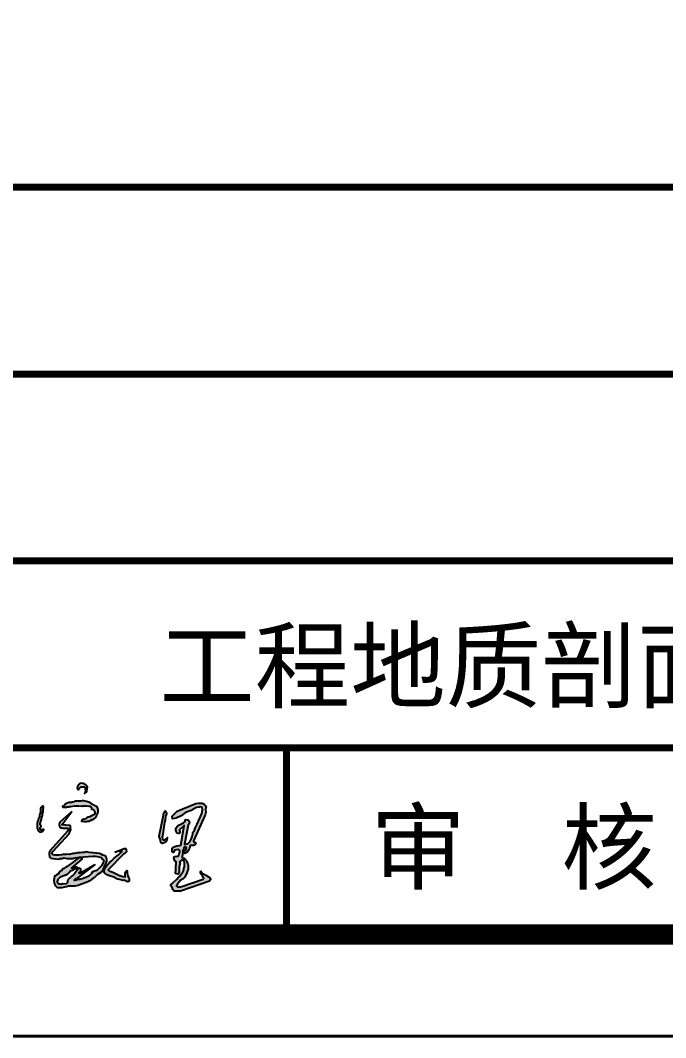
# Model space of a CAD drawing. Header units: millimetres. Extents: x -255 to 9196, y 129 to 426.
# Drawn here: x 4739.5 to 4771.3, y 129.3 to 179.3 of the extents above; entities that cross this region are included whole.
import ezdxf
from ezdxf.enums import TextEntityAlignment as Align

# ---------------------------------------------------------------- set-up
doc = ezdxf.new("R2010")
doc.units = ezdxf.units.MM
doc.layers.add('不打印', color=7, linetype='Continuous', plot=False)
doc.layers.add('地质-图框', color=7, linetype='Continuous')
doc.styles.get("Standard").update_dxf_attribs({"font": 'simfang_0.ttf', "height": 2.5})

msp = doc.modelspace()

# ---------------------------------------------------------------- hatches: boundary and pattern name
h = msp.add_hatch(color=256)
h.paths.add_polyline_path([(4742.74, 141.695), (4742.72, 141.71), (4742.682, 141.73), (4742.638, 141.751), (4742.597, 141.768), (4742.568, 141.768), (4742.489, 141.783), (4742.43, 141.78), (4742.419, 141.757), (4742.404, 141.736), (4742.375, 141.716), (4742.349, 141.687), (4742.325, 141.649), (4742.312, 141.62), (4742.316, 141.605), (4742.302, 141.535), (4742.31, 141.514), (4742.31, 141.505), (4742.319, 141.494), (4742.343, 141.464), (4742.359, 141.48), (4742.418, 141.541), (4742.428, 141.562), (4742.456, 141.59), (4742.477, 141.6), (4742.5, 141.609), (4742.557, 141.606), (4742.61, 141.606), (4742.665, 141.606), (4742.69, 141.568), (4742.69, 141.539), (4742.696, 141.503), (4742.711, 141.425), (4742.696, 141.366), (4742.686, 141.343), (4742.662, 141.278), (4742.744, 141.348), (4742.771, 141.4), (4742.808, 141.59), (4742.784, 141.643), (4742.761, 141.672)])
h.paths.add_polyline_path([(4742.969, 140.797), (4742.879, 140.848), (4742.764, 140.887), (4742.623, 140.912), (4742.551, 140.912), (4742.469, 140.91), (4742.4, 140.902), (4742.305, 140.899), (4742.184, 140.897), (4742.151, 140.871), (4742.074, 140.848), (4742.015, 140.833), (4741.879, 140.83), (4741.797, 140.812), (4741.707, 140.761), (4741.688, 140.747), (4741.67, 140.711), (4741.63, 140.675), (4741.601, 140.655), (4741.581, 140.646), (4741.589, 140.615), (4741.625, 140.602), (4741.779, 140.599), (4741.81, 140.62), (4741.884, 140.628), (4741.938, 140.635), (4741.971, 140.646), (4742.069, 140.658), (4742.158, 140.671), (4742.22, 140.666), (4742.377, 140.671), (4742.523, 140.661), (4742.569, 140.666), (4742.692, 140.677), (4742.756, 140.677), (4742.867, 140.658), (4742.938, 140.658), (4742.954, 140.646), (4742.967, 140.623), (4742.982, 140.592), (4743, 140.551), (4743.01, 140.515), (4743.078, 140.486), (4743.097, 140.474), (4743.123, 140.451), (4743.144, 140.42), (4743.167, 140.366), (4743.174, 140.33), (4743.174, 140.31), (4743.162, 140.274), (4743.12, 140.23), (4743.092, 140.23), (4743.054, 140.189), (4743.008, 140.184), (4742.915, 140.138), (4742.843, 140.115), (4742.777, 140.076), (4742.72, 140.033), (4742.628, 140.01), (4742.556, 139.983), (4742.532, 139.964), (4742.518, 139.923), (4742.566, 139.915), (4742.659, 139.905), (4742.764, 139.905), (4742.823, 139.915), (4742.908, 139.925), (4742.956, 139.948), (4743.033, 140), (4743.077, 140.007), (4743.149, 140.053), (4743.213, 140.1), (4743.251, 140.169), (4743.267, 140.225), (4743.333, 140.351), (4743.336, 140.428), (4743.328, 140.489), (4743.318, 140.548), (4743.277, 140.625), (4743.21, 140.658), (4743.174, 140.676), (4743.126, 140.699), (4743.09, 140.73), (4743.038, 140.758)])
h.paths.add_polyline_path([(4740.593, 140.22), (4740.595, 140.281), (4740.609, 140.326), (4740.62, 140.384), (4740.623, 140.433), (4740.623, 140.481), (4740.623, 140.511), (4740.634, 140.569), (4740.64, 140.597), (4740.637, 140.641), (4740.629, 140.66), (4740.617, 140.663), (4740.598, 140.669), (4740.59, 140.669), (4740.584, 140.652), (4740.558, 140.62), (4740.501, 140.591), (4740.493, 140.566), (4740.49, 140.547), (4740.49, 140.519), (4740.49, 140.494), (4740.493, 140.469), (4740.498, 140.428), (4740.493, 140.386), (4740.49, 140.367), (4740.476, 140.32), (4740.457, 140.259), (4740.451, 140.231), (4740.451, 140.196), (4740.451, 140.184), (4740.437, 140.146), (4740.421, 140.11), (4740.413, 140.096), (4740.396, 140.071), (4740.393, 140.024), (4740.371, 139.982), (4740.363, 139.96), (4740.343, 139.883), (4740.335, 139.827), (4740.332, 139.791), (4740.329, 139.733), (4740.329, 139.65), (4740.329, 139.62), (4740.332, 139.567), (4740.343, 139.529), (4740.36, 139.487), (4740.39, 139.421), (4740.44, 139.399), (4740.46, 139.387), (4740.523, 139.374), (4740.576, 139.412), (4740.601, 139.432), (4740.631, 139.465), (4740.664, 139.514), (4740.637, 139.515), (4740.601, 139.506), (4740.504, 139.473), (4740.482, 139.509), (4740.473, 139.54), (4740.471, 139.573), (4740.473, 139.606), (4740.518, 139.678), (4740.479, 139.731), (4740.479, 139.756), (4740.479, 139.816), (4740.479, 139.83), (4740.487, 139.844), (4740.49, 139.866), (4740.509, 139.919), (4740.529, 139.955), (4740.54, 139.999), (4740.545, 140.068), (4740.559, 140.112), (4740.573, 140.14), (4740.59, 140.176)])
h.paths.add_polyline_path([(4742.032, 140.392), (4741.451, 139.874), (4741.434, 139.82), (4741.419, 139.78), (4741.414, 139.734), (4741.419, 139.683), (4741.439, 139.652), (4741.448, 139.626), (4741.476, 139.603), (4741.505, 139.589), (4741.528, 139.583), (4741.585, 139.578), (4741.63, 139.569), (4741.65, 139.569), (4741.707, 139.569), (4741.773, 139.572), (4741.818, 139.572), (4741.83, 139.572), (4741.855, 139.538), (4741.861, 139.515), (4741.847, 139.467), (4741.821, 139.427), (4740.969, 138.467), (4740.911, 138.382), (4740.911, 138.288), (4740.929, 138.157), (4740.998, 138.093), (4741.369, 138.045), (4741.464, 138.075), (4741.555, 138.081), (4741.638, 138.106), (4741.784, 138.081), (4741.943, 138.087), (4742.077, 138.087), (4742.181, 138.112), (4742.42, 138.142), (4743.062, 138.2), (4743.202, 138.191), (4743.303, 138.179), (4743.493, 138.138), (4743.517, 138.071), (4743.585, 138.009), (4743.609, 137.954), (4743.566, 137.844), (4743.505, 137.74), (4743.432, 137.648), (4743.259, 137.487), (4743.06, 137.432), (4743.006, 137.336), (4742.928, 137.264), (4742.819, 137.197), (4742.723, 137.149), (4742.536, 137.083), (4742.433, 137.041), (4742.343, 137.041), (4742.24, 137.016), (4742.186, 137.004), (4742.162, 136.998), (4742.168, 137.035), (4742.24, 137.089), (4742.3, 137.113), (4742.379, 137.167), (4743.163, 137.77), (4742.427, 137.348), (4742.385, 137.372), (4742.427, 137.414), (4742.481, 137.475), (4742.481, 137.553), (4742.481, 137.577), (4742.421, 137.607), (4742.367, 137.595), (4742.331, 137.625), (4742.294, 137.649), (4742.21, 137.667), (4742.12, 137.643), (4742.083, 137.601), (4742.011, 137.601), (4742.536, 138.047), (4742.505, 138.101), (4742.499, 138.101), (4742.403, 138.125), (4741.993, 137.818), (4741.939, 137.788), (4741.884, 137.746), (4741.812, 137.685), (4741.734, 137.649), (4741.643, 137.595), (4741.595, 137.577), (4741.559, 137.517), (4741.535, 137.493), (4741.426, 137.426), (4741.408, 137.384), (4741.366, 137.312), (4741.336, 137.3), (4741.287, 137.276), (4741.263, 137.252), (4741.179, 137.209), (4741.143, 136.992), (4741.167, 136.866), (4741.191, 136.806), (4741.221, 136.745), (4741.317, 136.655), (4741.547, 136.661), (4741.776, 136.697), (4741.872, 136.739), (4742.083, 136.739), (4742.198, 136.733), (4742.343, 136.769), (4742.469, 136.812), (4742.505, 136.836), (4742.795, 136.938), (4742.922, 136.998), (4743.03, 137.065), (4743.151, 137.143), (4743.32, 137.306), (4743.482, 137.414), (4743.573, 137.529), (4743.621, 137.643), (4743.699, 137.782), (4743.724, 137.867), (4743.755, 137.946), (4743.753, 138.03), (4743.736, 138.117), (4743.728, 138.153), (4743.697, 138.192), (4743.62, 138.229), (4743.56, 138.248), (4743.477, 138.291), (4743.382, 138.324), (4743.254, 138.347), (4743.221, 138.349), (4743.092, 138.358), (4742.895, 138.384), (4742.759, 138.403), (4742.711, 138.393), (4742.632, 138.374), (4742.549, 138.372), (4742.44, 138.364), (4742.365, 138.366), (4742.288, 138.358), (4742.262, 138.345), (4742.185, 138.335), (4742.102, 138.32), (4742.044, 138.306), (4741.974, 138.297), (4741.914, 138.285), (4741.835, 138.289), (4741.754, 138.285), (4741.682, 138.279), (4741.597, 138.271), (4741.524, 138.254), (4741.404, 138.252), (4741.344, 138.25), (4741.273, 138.242), (4741.201, 138.244), (4741.108, 138.264), (4741.077, 138.285), (4741.058, 138.329), (4741.066, 138.389), (4741.124, 138.44), (4741.899, 139.291), (4741.96, 139.426), (4741.985, 139.509), (4741.977, 139.55), (4741.969, 139.65), (4741.935, 139.7), (4741.536, 139.743)])
h.paths.add_polyline_path([(4742.176, 137.567), (4742.207, 137.572), (4742.228, 137.574), (4742.318, 137.577), (4742.329, 137.569), (4742.336, 137.538), (4742.303, 137.507), (4742.272, 137.482), (4742.251, 137.456), (4742.202, 137.389), (4742.169, 137.335), (4742.158, 137.319), (4742.112, 137.271), (4742.086, 137.242), (4742.024, 137.193), (4741.991, 137.16), (4741.965, 137.144), (4741.919, 137.108), (4741.906, 137.095), (4741.867, 137.057), (4741.854, 137.044), (4741.834, 136.982), (4741.844, 136.912), (4741.813, 136.894), (4741.798, 136.879), (4741.769, 136.846), (4741.749, 136.838), (4741.594, 136.853), (4741.496, 136.825), (4741.439, 136.838), (4741.414, 136.838), (4741.347, 136.864), (4741.336, 136.879), (4741.318, 136.923), (4741.318, 136.951), (4741.323, 136.995), (4741.344, 137.049), (4741.39, 137.093), (4741.421, 137.126), (4741.465, 137.155), (4741.555, 137.188), (4741.646, 137.224), (4741.661, 137.237), (4741.705, 137.252), (4741.738, 137.26), (4741.808, 137.317), (4741.818, 137.325), (4741.875, 137.361), (4741.916, 137.41), (4741.937, 137.44), (4742.001, 137.469), (4742.058, 137.492)], flags=16)
h.paths.add_polyline_path([(4744.585, 138.293), (4744.649, 138.334), (4744.656, 138.349), (4744.726, 138.401), (4744.726, 138.425), (4744.711, 138.498), (4744.703, 138.534), (4744.692, 138.562), (4744.686, 138.57), (4744.609, 138.577), (4744.152, 138.392), (4744.378, 138.437), (4744.489, 138.442), (4744.494, 138.423), (4744.473, 138.4), (4744.412, 138.347), (4744.357, 138.297), (4744.328, 138.263), (4744.265, 138.213), (4744.202, 138.16), (4744.107, 138.089), (4743.98, 137.971), (4743.928, 137.928), (4743.859, 137.849), (4743.804, 137.794), (4743.764, 137.742), (4743.719, 137.689), (4743.706, 137.647), (4743.698, 137.62), (4743.667, 137.586), (4743.64, 137.547), (4743.622, 137.468), (4743.625, 137.42), (4743.643, 137.378), (4743.677, 137.339), (4743.769, 137.278), (4743.843, 137.244), (4744.049, 137.186), (4744.167, 137.123), (4744.204, 137.102), (4744.283, 137.068), (4744.383, 137.049), (4744.497, 137.012), (4744.547, 137.004), (4744.597, 137.01), (4744.681, 136.983), (4744.707, 136.962), (4744.734, 136.944), (4744.794, 136.933), (4744.85, 136.96), (4744.865, 137.01), (4744.855, 137.078), (4744.834, 137.115), (4744.821, 137.141), (4744.792, 137.22), (4744.773, 137.304), (4744.763, 137.349), (4744.755, 137.402), (4744.755, 137.452), (4744.747, 137.497), (4744.721, 137.465), (4744.699, 137.426), (4744.668, 137.357), (4744.665, 137.336), (4744.665, 137.307), (4744.665, 137.26), (4744.668, 137.236), (4744.665, 137.176), (4744.655, 137.174), (4744.548, 137.19), (4744.348, 137.259), (4744.118, 137.374), (4744.057, 137.412), (4743.957, 137.435), (4743.873, 137.466), (4743.827, 137.519)])
h.paths.add_polyline_path([(4746.615, 139.861), (4746.645, 139.962), (4746.645, 140.034), (4746.666, 140.094), (4746.67, 140.128), (4746.67, 140.162), (4746.683, 140.2), (4746.695, 140.238), (4746.704, 140.272), (4746.708, 140.306), (4746.695, 140.348), (4746.679, 140.382), (4746.635, 140.424), (4746.589, 140.395), (4746.526, 140.255), (4746.526, 140.191), (4746.322, 139.157), (4746.343, 139.076), (4746.377, 138.992), (4746.377, 138.945), (4746.407, 138.89), (4746.496, 138.835), (4746.534, 138.839), (4746.585, 138.864), (4746.666, 138.894), (4746.712, 138.958), (4746.751, 139.119), (4746.606, 138.996), (4746.598, 138.979), (4746.56, 138.979), (4746.522, 139.008), (4746.509, 139.025), (4746.496, 139.123), (4746.509, 139.187)])
h.paths.add_polyline_path([(4747.635, 140.339), (4747.901, 140.447), (4747.959, 140.476), (4748.175, 140.584), (4748.312, 140.613), (4748.355, 140.627), (4748.441, 140.606), (4748.456, 140.57), (4748.463, 140.483), (4748.427, 140.289), (4748.204, 139.764), (4748.168, 139.713), (4748.103, 139.57), (4748.074, 139.469), (4747.995, 139.368), (4747.995, 139.289), (4747.959, 139.159), (4747.93, 139.073), (4747.837, 138.908), (4747.779, 138.828), (4747.693, 138.8), (4747.585, 138.785), (4747.768, 139.72), (4747.815, 139.79), (4747.829, 139.879), (4747.793, 139.936), (4747.736, 139.98), (4747.628, 139.994), (4747.613, 139.98), (4747.62, 139.928), (4747.621, 139.9), (4747.527, 139.843), (4747.433, 139.785), (4747.333, 139.742), (4747.275, 139.692), (4747.217, 139.649), (4747.167, 139.598), (4747.153, 139.548), (4747.153, 139.483), (4747.167, 139.433), (4747.181, 139.397), (4747.21, 139.332), (4747.304, 139.318), (4747.347, 139.347), (4747.354, 139.39), (4747.347, 139.44), (4747.318, 139.476), (4747.57, 139.706), (4747.401, 138.735), (4747.332, 138.722), (4747.204, 138.699), (4747.099, 138.667), (4746.999, 138.63), (4746.967, 138.594), (4746.967, 138.525), (4746.967, 138.48), (4746.98, 138.416), (4747.003, 138.388), (4747.04, 138.375), (4747.081, 138.493), (4747.287, 138.521), (4747.337, 138.498), (4747.351, 138.452), (4747.351, 138.397), (4747.319, 138.306), (4747.305, 138.251), (4747.291, 138.219), (4747.273, 138.201), (4747.213, 138.196), (4747.204, 138.196), (4747.104, 138.187), (4747.072, 138.16), (4747.063, 138.114), (4747.095, 138.023), (4747.104, 137.973), (4747.168, 137.918), (4747.177, 137.868), (4747.172, 137.808), (4747.154, 137.721), (4747.154, 137.658), (4747.154, 137.543), (4747.154, 137.475), (4747.14, 137.406), (4747.14, 137.338), (4747.259, 137.31), (4747.296, 137.333), (4747.319, 137.411), (4747.319, 137.525), (4747.323, 137.69), (4747.36, 137.854), (4747.341, 137.909), (4747.405, 137.968), (4747.433, 138.005), (4747.511, 138.018), (4747.52, 138.018), (4747.561, 137.941), (4747.584, 137.872), (4747.584, 137.84), (4747.584, 137.772), (4747.588, 137.676), (4747.556, 137.607), (4747.542, 137.543), (4747.529, 137.498), (4747.524, 137.466), (4747.511, 137.443), (4747.501, 137.411), (4747.483, 137.37), (4747.424, 137.315), (4747.41, 137.306), (4747.378, 137.256), (4747.341, 137.201), (4747.291, 137.164), (4747.191, 137.05), (4747.031, 136.9), (4747.017, 136.881), (4746.958, 136.831), (4746.916, 136.804), (4746.907, 136.79), (4746.907, 136.735), (4746.98, 136.648), (4746.999, 136.557), (4747.067, 136.475), (4747.195, 136.47), (4747.296, 136.475), (4747.392, 136.47), (4748.814, 136.968), (4748.843, 137.014), (4748.857, 137.034), (4748.863, 137.054), (4748.834, 137.122), (4748.754, 137.182), (4748.623, 137.265), (4748.517, 137.331), (4748.44, 137.359), (4748.391, 137.453), (4748.374, 137.411), (4748.374, 137.371), (4748.403, 137.313), (4748.431, 137.279), (4748.463, 137.225), (4748.474, 137.191), (4748.497, 137.168), (4748.534, 137.091), (4748.503, 137.062), (4747.445, 136.696), (4747.382, 136.685), (4747.331, 136.685), (4747.311, 136.673), (4747.231, 136.679), (4747.181, 136.712), (4747.214, 136.804), (4747.339, 136.945), (4747.347, 136.97), (4747.372, 137.003), (4747.522, 137.078), (4747.597, 137.17), (4747.621, 137.219), (4747.68, 137.319), (4747.713, 137.419), (4747.754, 137.55), (4747.769, 137.608), (4747.769, 137.697), (4747.754, 137.755), (4747.738, 137.813), (4747.727, 137.861), (4747.685, 137.951), (4747.674, 137.966), (4747.632, 138.019), (4747.611, 138.051), (4747.564, 138.093), (4747.542, 138.098), (4747.463, 138.13), (4747.458, 138.156), (4747.511, 138.518), (4747.522, 138.471), (4747.531, 138.443), (4747.541, 138.41), (4747.541, 138.382), (4747.592, 138.33), (4747.635, 138.344), (4747.654, 138.358), (4747.729, 138.41), (4747.757, 138.462), (4747.786, 138.533), (4747.819, 138.58), (4747.866, 138.726), (4748.002, 138.726), (4748.064, 138.74), (4748.106, 138.768), (4748.144, 138.806), (4748.111, 138.881), (4748.097, 138.89), (4748.04, 138.886), (4748.021, 138.952), (4748.591, 140.228), (4748.615, 140.303), (4748.629, 140.359), (4748.621, 140.499), (4748.621, 140.536), (4748.641, 140.613), (4748.618, 140.673), (4748.567, 140.736), (4748.554, 140.753), (4748.524, 140.767), (4748.443, 140.803), (4748.393, 140.807), (4748.262, 140.807), (4748.141, 140.787), (4747.222, 140.411), (4746.971, 140.16), (4746.982, 140.034), (4747.167, 140.059), (4747.412, 140.188)])
h.paths.add_polyline_path([(4747.561, 138.65), (4747.606, 138.654), (4747.641, 138.65), (4747.677, 138.623), (4747.677, 138.601), (4747.646, 138.498), (4747.601, 138.463), (4747.537, 138.523)], flags=16)

# ---------------------------------------------------------------- linework, layer by layer
at = {"const_width": 0.345}
for points in [[(4706.631, 171.112), (4890.49, 171.112), (4890.49, 134.34), (4706.631, 134.34), (4706.631, 171.112)], [(4706.631, 171.112), (4890.49, 171.112), (4890.49, 134.34), (4706.631, 134.34), (4706.631, 171.112)], [(4706.631, 161.919), (4890.49, 161.919)], [(4706.631, 152.726), (4890.49, 152.726)], [(4706.631, 143.533), (4890.49, 143.533)], [(4729.613, 143.533), (4890.49, 143.533)], [(4752.601, 143.533), (4752.601, 134.34)]]:
    msp.add_lwpolyline(points, dxfattribs=at)
for points in [[(4742.359, 141.48), (4742.418, 141.541), (4742.428, 141.562), (4742.456, 141.59), (4742.477, 141.6), (4742.5, 141.609), (4742.557, 141.606), (4742.61, 141.606), (4742.665, 141.606), (4742.69, 141.568), (4742.69, 141.539), (4742.696, 141.503), (4742.711, 141.425), (4742.696, 141.366), (4742.686, 141.343), (4742.662, 141.278), (4742.744, 141.348), (4742.771, 141.4), (4742.808, 141.59), (4742.784, 141.643), (4742.761, 141.672), (4742.74, 141.695), (4742.72, 141.71), (4742.682, 141.73), (4742.638, 141.751), (4742.597, 141.768), (4742.568, 141.768), (4742.489, 141.783), (4742.43, 141.78), (4742.419, 141.757), (4742.404, 141.736), (4742.375, 141.716), (4742.349, 141.687), (4742.325, 141.649), (4742.312, 141.62), (4742.316, 141.605), (4742.302, 141.535), (4742.31, 141.514), (4742.31, 141.505), (4742.319, 141.494), (4742.343, 141.464), (4742.359, 141.48)], [(4741.625, 140.602), (4741.779, 140.599), (4741.81, 140.62), (4741.884, 140.628), (4741.938, 140.635), (4741.971, 140.646), (4742.069, 140.658), (4742.158, 140.671), (4742.22, 140.666), (4742.377, 140.671), (4742.523, 140.661), (4742.569, 140.666), (4742.692, 140.677), (4742.756, 140.677), (4742.867, 140.658), (4742.938, 140.658), (4742.954, 140.646), (4742.967, 140.623), (4742.982, 140.592), (4743, 140.551), (4743.01, 140.515), (4743.078, 140.486), (4743.097, 140.474), (4743.123, 140.451), (4743.144, 140.42), (4743.167, 140.366), (4743.174, 140.33), (4743.174, 140.31), (4743.162, 140.274), (4743.12, 140.23), (4743.092, 140.23), (4743.054, 140.189), (4743.008, 140.184), (4742.915, 140.138), (4742.843, 140.115), (4742.777, 140.076), (4742.72, 140.033), (4742.628, 140.01), (4742.556, 139.983), (4742.532, 139.964), (4742.518, 139.923), (4742.566, 139.915), (4742.659, 139.905), (4742.764, 139.905), (4742.823, 139.915), (4742.908, 139.925), (4742.956, 139.948), (4743.033, 140), (4743.077, 140.007), (4743.149, 140.053), (4743.213, 140.1), (4743.251, 140.169), (4743.267, 140.225), (4743.333, 140.351), (4743.336, 140.428), (4743.328, 140.489), (4743.318, 140.548), (4743.277, 140.625), (4743.21, 140.658), (4743.174, 140.676), (4743.126, 140.699), (4743.09, 140.73), (4743.038, 140.758), (4742.969, 140.797), (4742.879, 140.848), (4742.764, 140.887), (4742.623, 140.912), (4742.551, 140.912), (4742.469, 140.91), (4742.4, 140.902), (4742.305, 140.899), (4742.184, 140.897), (4742.151, 140.871), (4742.074, 140.848), (4742.015, 140.833), (4741.879, 140.83), (4741.797, 140.812), (4741.707, 140.761), (4741.688, 140.747), (4741.67, 140.711), (4741.63, 140.675), (4741.601, 140.655), (4741.581, 140.646), (4741.589, 140.615), (4741.625, 140.602)], [(4746.971, 140.16), (4747.222, 140.411), (4748.141, 140.787), (4748.262, 140.807), (4748.393, 140.807), (4748.443, 140.803), (4748.524, 140.767), (4748.554, 140.753), (4748.567, 140.736), (4748.618, 140.673), (4748.641, 140.613), (4748.621, 140.536), (4748.621, 140.499), (4748.629, 140.359), (4748.615, 140.303), (4748.591, 140.228), (4748.021, 138.952), (4748.04, 138.886), (4748.097, 138.89), (4748.111, 138.881), (4748.144, 138.806), (4748.106, 138.768), (4748.064, 138.74), (4748.002, 138.726), (4747.866, 138.726), (4747.819, 138.58), (4747.786, 138.533), (4747.757, 138.462), (4747.729, 138.41), (4747.654, 138.358), (4747.635, 138.344), (4747.592, 138.33), (4747.541, 138.382), (4747.541, 138.41), (4747.531, 138.443), (4747.522, 138.471), (4747.512, 138.514), (4747.511, 138.515), (4747.458, 138.156), (4747.463, 138.13), (4747.542, 138.098), (4747.564, 138.093), (4747.611, 138.051), (4747.632, 138.019), (4747.674, 137.966), (4747.685, 137.951), (4747.727, 137.861), (4747.738, 137.813), (4747.754, 137.755), (4747.769, 137.697), (4747.769, 137.608), (4747.754, 137.55), (4747.713, 137.419), (4747.68, 137.319), (4747.621, 137.219), (4747.597, 137.17), (4747.522, 137.078), (4747.372, 137.003), (4747.347, 136.97), (4747.339, 136.945), (4747.214, 136.804), (4747.181, 136.712), (4747.231, 136.679), (4747.311, 136.673), (4747.331, 136.685), (4747.382, 136.685), (4747.445, 136.696), (4748.503, 137.062), (4748.534, 137.091), (4748.497, 137.168), (4748.474, 137.191), (4748.463, 137.225), (4748.431, 137.279), (4748.403, 137.313), (4748.374, 137.371), (4748.374, 137.411), (4748.391, 137.453), (4748.44, 137.359), (4748.517, 137.331), (4748.623, 137.265), (4748.754, 137.182), (4748.834, 137.122), (4748.863, 137.054), (4748.857, 137.034), (4748.843, 137.014), (4748.814, 136.968), (4747.392, 136.47), (4747.296, 136.475), (4747.195, 136.47), (4747.067, 136.475), (4746.999, 136.557), (4746.98, 136.648), (4746.907, 136.735), (4746.907, 136.79), (4746.916, 136.804), (4746.958, 136.831), (4747.017, 136.881), (4747.031, 136.9), (4747.191, 137.05), (4747.291, 137.164), (4747.341, 137.201), (4747.378, 137.256), (4747.41, 137.306), (4747.424, 137.315), (4747.483, 137.37), (4747.501, 137.411), (4747.511, 137.443), (4747.524, 137.466), (4747.529, 137.498), (4747.542, 137.543), (4747.556, 137.607), (4747.588, 137.676), (4747.584, 137.772), (4747.584, 137.84), (4747.584, 137.872), (4747.561, 137.941), (4747.52, 138.018), (4747.511, 138.018), (4747.433, 138.005), (4747.405, 137.968), (4747.341, 137.909), (4747.36, 137.854), (4747.323, 137.69), (4747.319, 137.525), (4747.319, 137.411), (4747.296, 137.333), (4747.259, 137.31), (4747.14, 137.338), (4747.14, 137.406), (4747.154, 137.475), (4747.154, 137.543), (4747.154, 137.658), (4747.154, 137.721), (4747.172, 137.808), (4747.177, 137.868), (4747.168, 137.918), (4747.104, 137.973), (4747.095, 138.023), (4747.063, 138.114), (4747.072, 138.16), (4747.104, 138.187), (4747.204, 138.196), (4747.213, 138.196), (4747.273, 138.201), (4747.291, 138.219), (4747.305, 138.251), (4747.319, 138.306), (4747.351, 138.397), (4747.351, 138.452), (4747.337, 138.498), (4747.287, 138.521), (4747.081, 138.493), (4747.04, 138.375), (4747.003, 138.388), (4746.98, 138.416), (4746.967, 138.48), (4746.967, 138.525), (4746.967, 138.594), (4746.999, 138.63), (4747.099, 138.667), (4747.204, 138.699), (4747.332, 138.722), (4747.401, 138.735), (4747.57, 139.706), (4747.318, 139.476), (4747.347, 139.44), (4747.354, 139.39), (4747.347, 139.347), (4747.304, 139.318), (4747.21, 139.332), (4747.181, 139.397), (4747.167, 139.433), (4747.153, 139.483), (4747.153, 139.548), (4747.167, 139.598), (4747.217, 139.649), (4747.275, 139.692), (4747.333, 139.742), (4747.433, 139.785), (4747.527, 139.843), (4747.621, 139.9), (4747.62, 139.928), (4747.613, 139.98), (4747.628, 139.994), (4747.736, 139.98), (4747.793, 139.936), (4747.829, 139.879), (4747.815, 139.79), (4747.768, 139.72), (4747.585, 138.785), (4747.693, 138.8), (4747.779, 138.828), (4747.837, 138.908), (4747.93, 139.073), (4747.959, 139.159), (4747.995, 139.289), (4747.995, 139.368), (4748.074, 139.469), (4748.103, 139.57), (4748.168, 139.713), (4748.204, 139.764), (4748.427, 140.289), (4748.463, 140.483), (4748.456, 140.57), (4748.441, 140.606), (4748.355, 140.627), (4748.312, 140.613), (4748.175, 140.584), (4747.959, 140.476), (4747.901, 140.447), (4747.635, 140.339), (4747.412, 140.188), (4747.167, 140.059), (4746.982, 140.034), (4746.971, 140.16)], [(4740.552, 140.617), (4740.501, 140.591), (4740.493, 140.566), (4740.49, 140.547), (4740.49, 140.519), (4740.49, 140.494), (4740.493, 140.469), (4740.498, 140.428), (4740.493, 140.386), (4740.49, 140.367), (4740.476, 140.32), (4740.457, 140.259), (4740.451, 140.231), (4740.451, 140.196), (4740.451, 140.184), (4740.437, 140.146), (4740.421, 140.11), (4740.413, 140.096), (4740.396, 140.071), (4740.393, 140.024), (4740.371, 139.982), (4740.363, 139.96), (4740.343, 139.883), (4740.335, 139.827), (4740.332, 139.791), (4740.329, 139.733), (4740.329, 139.65), (4740.329, 139.62), (4740.332, 139.567), (4740.343, 139.529), (4740.36, 139.487), (4740.39, 139.421), (4740.44, 139.399), (4740.46, 139.387), (4740.523, 139.374), (4740.576, 139.412), (4740.601, 139.432), (4740.631, 139.465), (4740.664, 139.514), (4740.637, 139.515), (4740.601, 139.506), (4740.504, 139.473), (4740.482, 139.509), (4740.473, 139.54), (4740.471, 139.573), (4740.473, 139.606), (4740.518, 139.678), (4740.479, 139.731), (4740.479, 139.756), (4740.479, 139.816), (4740.479, 139.83), (4740.487, 139.844), (4740.49, 139.866), (4740.509, 139.919), (4740.529, 139.955), (4740.54, 139.999), (4740.545, 140.068), (4740.559, 140.112), (4740.573, 140.14), (4740.59, 140.176), (4740.593, 140.22), (4740.595, 140.281), (4740.609, 140.326), (4740.62, 140.384), (4740.623, 140.433), (4740.623, 140.481), (4740.623, 140.511), (4740.634, 140.569), (4740.64, 140.597), (4740.637, 140.641), (4740.629, 140.66), (4740.617, 140.663), (4740.598, 140.669), (4740.59, 140.669), (4740.584, 140.652), (4740.559, 140.622), (4740.552, 140.617)], [(4742.032, 140.392), (4741.451, 139.874), (4741.434, 139.82), (4741.419, 139.78), (4741.414, 139.734), (4741.419, 139.683), (4741.439, 139.652), (4741.448, 139.626), (4741.476, 139.603), (4741.505, 139.589), (4741.528, 139.583), (4741.585, 139.578), (4741.63, 139.569), (4741.65, 139.569), (4741.707, 139.569), (4741.773, 139.572), (4741.818, 139.572), (4741.83, 139.572), (4741.855, 139.538), (4741.861, 139.515), (4741.847, 139.467), (4741.821, 139.427), (4740.969, 138.467), (4740.911, 138.382), (4740.911, 138.288), (4740.929, 138.157), (4740.998, 138.093), (4741.369, 138.045), (4741.464, 138.075), (4741.555, 138.081), (4741.638, 138.106), (4741.784, 138.081), (4741.943, 138.087), (4742.077, 138.087), (4742.181, 138.112), (4742.42, 138.142), (4743.062, 138.2), (4743.202, 138.191), (4743.303, 138.179), (4743.493, 138.138), (4743.517, 138.071), (4743.585, 138.009), (4743.609, 137.954), (4743.566, 137.844), (4743.505, 137.74), (4743.432, 137.648), (4743.259, 137.487), (4743.06, 137.432), (4743.006, 137.336), (4742.928, 137.264), (4742.819, 137.197), (4742.723, 137.149), (4742.536, 137.083), (4742.433, 137.041), (4742.343, 137.041), (4742.24, 137.016), (4742.186, 137.004), (4742.162, 136.998), (4742.168, 137.035), (4742.24, 137.089), (4742.3, 137.113), (4742.379, 137.167), (4743.163, 137.77), (4742.427, 137.348), (4742.385, 137.372), (4742.427, 137.414), (4742.481, 137.475), (4742.481, 137.553), (4742.481, 137.577), (4742.421, 137.607), (4742.367, 137.595), (4742.331, 137.625), (4742.294, 137.649), (4742.21, 137.667), (4742.12, 137.643), (4742.083, 137.601), (4742.011, 137.601), (4742.536, 138.047), (4742.505, 138.101), (4742.499, 138.101), (4742.403, 138.125), (4741.993, 137.818), (4741.939, 137.788), (4741.884, 137.746), (4741.812, 137.685), (4741.734, 137.649), (4741.643, 137.595), (4741.595, 137.577), (4741.559, 137.517), (4741.535, 137.493), (4741.426, 137.426), (4741.408, 137.384), (4741.366, 137.312), (4741.336, 137.3), (4741.287, 137.276), (4741.263, 137.252), (4741.179, 137.209), (4741.143, 136.992), (4741.167, 136.866), (4741.191, 136.806), (4741.221, 136.745), (4741.317, 136.655), (4741.547, 136.661), (4741.776, 136.697), (4741.872, 136.739), (4742.083, 136.739), (4742.198, 136.733), (4742.343, 136.769), (4742.469, 136.812), (4742.505, 136.836), (4742.795, 136.938), (4742.922, 136.998), (4743.03, 137.065), (4743.151, 137.143), (4743.32, 137.306), (4743.482, 137.414), (4743.573, 137.529), (4743.621, 137.643), (4743.699, 137.782), (4743.724, 137.867), (4743.755, 137.946), (4743.753, 138.03), (4743.736, 138.117), (4743.728, 138.153), (4743.697, 138.192), (4743.62, 138.229), (4743.56, 138.248), (4743.477, 138.291), (4743.382, 138.324), (4743.254, 138.347), (4743.221, 138.349), (4743.092, 138.358), (4742.895, 138.384), (4742.759, 138.403), (4742.711, 138.393), (4742.632, 138.374), (4742.549, 138.372), (4742.44, 138.364), (4742.365, 138.366), (4742.288, 138.358), (4742.262, 138.345), (4742.185, 138.335), (4742.102, 138.32), (4742.044, 138.306), (4741.974, 138.297), (4741.914, 138.285), (4741.835, 138.289), (4741.754, 138.285), (4741.682, 138.279), (4741.597, 138.271), (4741.524, 138.254), (4741.404, 138.252), (4741.344, 138.25), (4741.273, 138.242), (4741.201, 138.244), (4741.108, 138.264), (4741.077, 138.285), (4741.058, 138.329), (4741.066, 138.389), (4741.124, 138.44), (4741.899, 139.291), (4741.96, 139.426), (4741.985, 139.509), (4741.977, 139.55), (4741.969, 139.65), (4741.935, 139.7), (4741.536, 139.743), (4742.032, 140.392)], [(4746.589, 140.395), (4746.526, 140.255), (4746.526, 140.191), (4746.322, 139.157), (4746.343, 139.076), (4746.377, 138.992), (4746.377, 138.945), (4746.407, 138.89), (4746.496, 138.835), (4746.534, 138.839), (4746.585, 138.864), (4746.585, 138.864), (4746.666, 138.894), (4746.712, 138.958), (4746.751, 139.119), (4746.606, 138.996), (4746.598, 138.979), (4746.56, 138.979), (4746.522, 139.008), (4746.509, 139.025), (4746.496, 139.123), (4746.509, 139.187), (4746.615, 139.861), (4746.645, 139.962), (4746.645, 140.034), (4746.666, 140.094), (4746.67, 140.128), (4746.67, 140.162), (4746.683, 140.2), (4746.695, 140.238), (4746.704, 140.272), (4746.708, 140.306), (4746.695, 140.348), (4746.679, 140.382), (4746.635, 140.424), (4746.635, 140.424), (4746.589, 140.395)], [(4744.152, 138.392), (4744.609, 138.577), (4744.686, 138.57), (4744.692, 138.562), (4744.703, 138.534), (4744.711, 138.498), (4744.726, 138.425), (4744.726, 138.401), (4744.656, 138.349), (4744.649, 138.334), (4744.585, 138.293), (4743.827, 137.519), (4743.873, 137.466), (4743.957, 137.435), (4744.057, 137.412), (4744.118, 137.374), (4744.348, 137.259), (4744.548, 137.19), (4744.655, 137.174), (4744.665, 137.176), (4744.668, 137.236), (4744.665, 137.26), (4744.665, 137.307), (4744.665, 137.336), (4744.668, 137.357), (4744.699, 137.426), (4744.721, 137.465), (4744.747, 137.497), (4744.755, 137.452), (4744.755, 137.402), (4744.763, 137.349), (4744.773, 137.304), (4744.792, 137.22), (4744.821, 137.141), (4744.834, 137.115), (4744.855, 137.078), (4744.865, 137.01), (4744.85, 136.96), (4744.794, 136.933), (4744.734, 136.944), (4744.707, 136.962), (4744.681, 136.983), (4744.597, 137.01), (4744.547, 137.004), (4744.497, 137.012), (4744.383, 137.049), (4744.283, 137.068), (4744.204, 137.102), (4744.167, 137.123), (4744.049, 137.186), (4743.843, 137.244), (4743.769, 137.278), (4743.677, 137.339), (4743.643, 137.378), (4743.625, 137.42), (4743.622, 137.468), (4743.64, 137.547), (4743.667, 137.586), (4743.698, 137.62), (4743.706, 137.647), (4743.719, 137.689), (4743.764, 137.742), (4743.804, 137.794), (4743.859, 137.849), (4743.928, 137.928), (4743.98, 137.971), (4744.107, 138.089), (4744.202, 138.16), (4744.265, 138.213), (4744.328, 138.263), (4744.357, 138.297), (4744.412, 138.347), (4744.473, 138.4), (4744.494, 138.423), (4744.489, 138.442), (4744.378, 138.437), (4744.152, 138.392)], [(4747.561, 138.65), (4747.537, 138.523), (4747.601, 138.463), (4747.646, 138.498), (4747.677, 138.601), (4747.677, 138.623), (4747.641, 138.65), (4747.606, 138.654), (4747.561, 138.65)], [(4742.176, 137.567), (4742.058, 137.492), (4742.001, 137.469), (4741.937, 137.44), (4741.916, 137.41), (4741.875, 137.361), (4741.818, 137.325), (4741.808, 137.317), (4741.738, 137.26), (4741.705, 137.252), (4741.661, 137.237), (4741.646, 137.224), (4741.555, 137.188), (4741.465, 137.155), (4741.421, 137.126), (4741.39, 137.093), (4741.344, 137.049), (4741.323, 136.995), (4741.318, 136.951), (4741.318, 136.923), (4741.336, 136.879), (4741.347, 136.864), (4741.414, 136.838), (4741.439, 136.838), (4741.496, 136.825), (4741.594, 136.853), (4741.749, 136.838), (4741.769, 136.846), (4741.798, 136.879), (4741.813, 136.894), (4741.844, 136.912), (4741.834, 136.982), (4741.854, 137.044), (4741.867, 137.057), (4741.906, 137.095), (4741.919, 137.108), (4741.965, 137.144), (4741.991, 137.16), (4742.024, 137.193), (4742.086, 137.242), (4742.112, 137.271), (4742.158, 137.319), (4742.169, 137.335), (4742.202, 137.389), (4742.251, 137.456), (4742.272, 137.482), (4742.303, 137.507), (4742.336, 137.538), (4742.329, 137.569), (4742.318, 137.577), (4742.228, 137.574), (4742.207, 137.572), (4742.176, 137.567)]]:
    msp.add_lwpolyline(points)
at = {"layer": '不打印', "linetype": 'Continuous', "const_width": 0.15}
msp.add_lwpolyline([(4475.49, 129.34), (4895.49, 129.34), (4895.49, 426.34), (4475.49, 426.34), (4475.49, 129.34)], dxfattribs=at)
at = {"layer": '地质-图框', "linetype": 'Continuous', "const_width": 1}
msp.add_lwpolyline([(4480.49, 134.34), (4890.49, 134.34), (4890.49, 421.34), (4480.49, 421.34), (4480.49, 134.34), (4890.49, 134.34)], dxfattribs=at)

# ---------------------------------------------------------------- texts
msp.add_text('工程地质剖面图', height=3.4474).set_placement((4762.794, 145.845), align=Align.CENTER)
msp.add_text('审  核', height=3.4474).set_placement((4756.737, 136.919))

doc.saveas('drawing.dxf')
